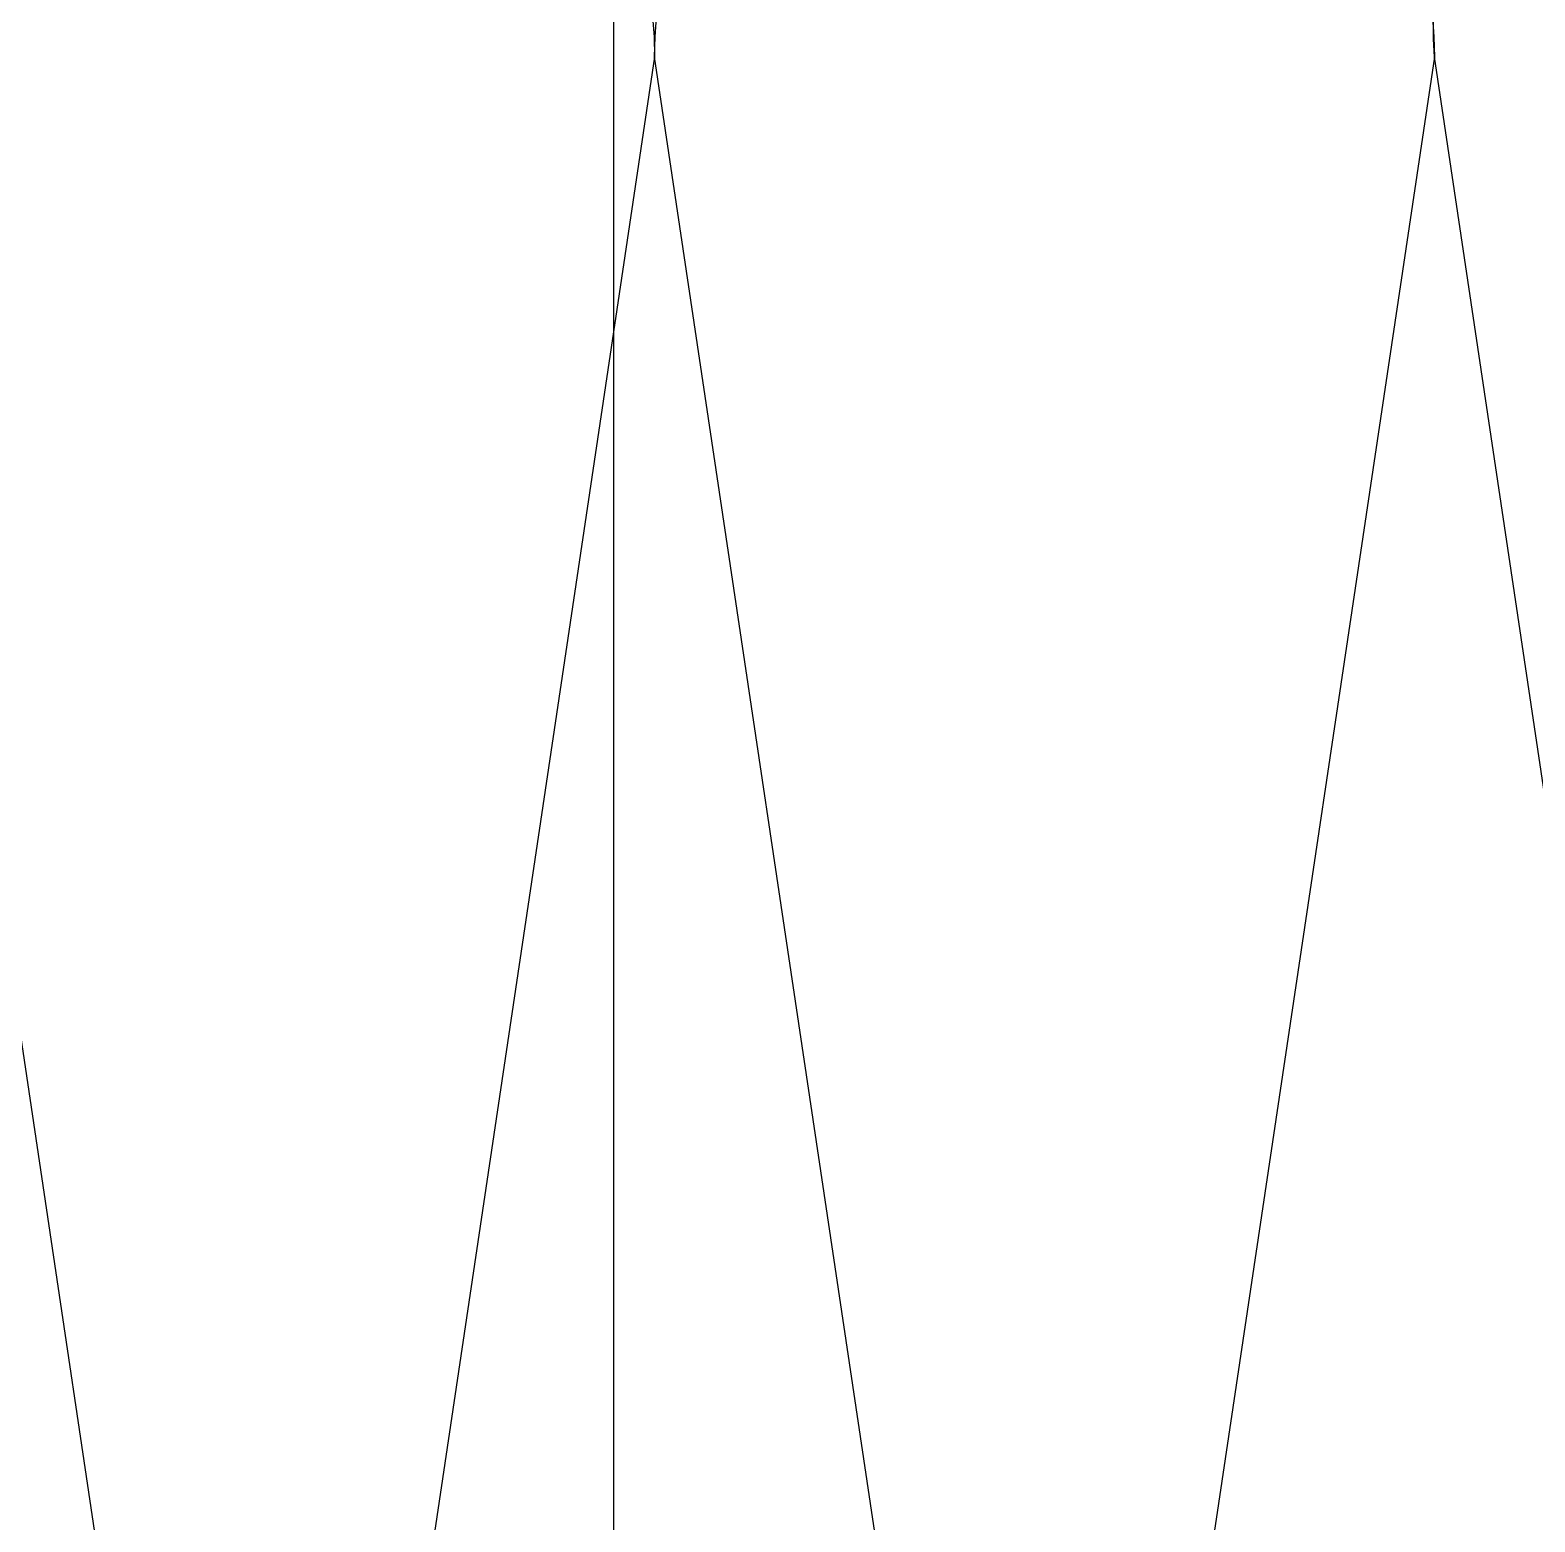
# Model space of a CAD drawing. Header units: millimetres. Extents: x 12 to 3612, y 18 to 315.
# Drawn here: x 3519.98 to 3547.92, y 135.81 to 163.51 of the extents above; entities that cross this region are included whole.
import ezdxf

# ---------------------------------------------------------------- set-up
doc = ezdxf.new("R2010")
doc.units = ezdxf.units.MM
doc.layers.add('ANTET', color=140, linetype='Continuous')
doc.styles.get("Standard").update_dxf_attribs({"font": 'arial.ttf'})
doc.dimstyles.new('ISO-25', dxfattribs={"dimtxt": 2.5, "dimasz": 2.5, "dimexe": 1.25, "dimexo": 0.625, "dimtad": 1, "dimtxsty": 'Standard', "dimcen": 2.5, "dimadec": 0, "dimazin": 0, "dimtfac": 1, "dimtmove": 0, "dimatfit": 3, "dimfxl": 1, "dimarcsym": 0})

# ---------------------------------------------------------------- blocks, each defined once
blk = doc.blocks.new('T.Y.G1')
at = {"layer": 'ANTET', "color": 0}
for p, q in [((2680.28, 312.962), (2687.519, 361.483)), ((2687.519, 361.483), (2694.758, 312.962)), ((2694.758, 312.962), (2701.998, 361.483)), ((2701.998, 361.483), (2709.237, 312.962)), ((2709.237, 312.962), (2716.477, 361.483))]:
    blk.add_line(p, q, dxfattribs=at)
for centre, radius, start, end in [((2694.758, 361.483), 7.239, 0, 180), ((2709.237, 361.483), 7.239, 0, 180), ((2681.008, 361.971), 6.53, 355.7128, 173.2337)]:
    blk.add_arc(centre, radius, start, end, dxfattribs=at)

msp = doc.modelspace()

# ---------------------------------------------------------------- block references
at = {"xscale": -1}
msp.add_blockref('T.Y.G1', (6233.574, -198.469), dxfattribs=at)

# ---------------------------------------------------------------- leaders
at = {"color": 0, "ltscale": 0.5}
msp.add_leader([(3530.813, 175.137), (3530.813, 70.935)], dimstyle='ISO-25', override={"dimscale": 2, "dimasz": 0.5, "dimclre": 140, "dimldrblk": 'Dot'}, dxfattribs=at)

doc.saveas('drawing.dxf')
